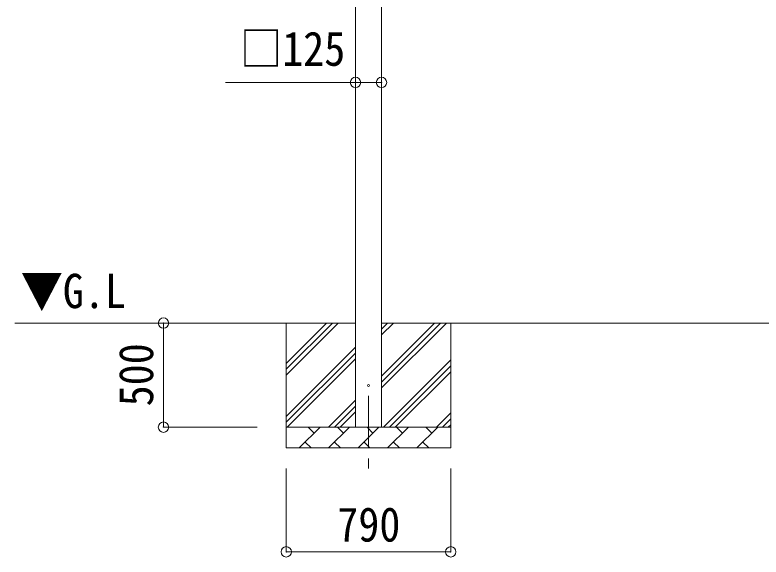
# Model space of a CAD drawing. Units: millimetres at full size, sheet at 1:50. Extents: x -14053 to 14053, y -9700 to 9700.
# Drawn here: x -9003 to -5418, y -5465 to -2861 of the extents above; entities that cross this region are included whole.
import ezdxf
from ezdxf.enums import TextEntityAlignment as Align

# ---------------------------------------------------------------- set-up
doc = ezdxf.new("R2010")
doc.units = ezdxf.units.MM
doc.header["$LTSCALE"] = 50
doc.header["$PDMODE"] = 32
doc.header["$PDSIZE"] = 50
doc.linetypes.add('CHAIN1', pattern=[8, 5, -1, 1, -1])
for name, color, linetype, lineweight in [('0-1_Defpoints', 7, 'CHAIN1', 9), ('0-2_TEXT1', 4, 'Continuous', 9), ('0-3_SHAPE', 7, 'Continuous', 9), ('0-7_PARTS2', 7, 'Continuous', 9), ('0-8_TABLE1', 6, 'Continuous', 9)]:
    doc.layers.add(name, color=color, linetype=linetype, lineweight=lineweight)
doc.styles.add('ＭＳ ゴシック', font='')
doc.styles.get('ＭＳ ゴシック').set_extended_font_data('MS Gothic')

msp = doc.modelspace()

# ---------------------------------------------------------------- linework, layer by layer
at = {"layer": '0-1_Defpoints'}
msp.add_line((-7304.16, -4691.27), (-7304.16, -5040.27), dxfattribs=at)
at = {"layer": '0-2_TEXT1'}
for p, q in [((-7366.66, -4841.27), (-7366.66, -1341.27)), ((-7241.66, -1341.27), (-7241.66, -4841.27))]:
    msp.add_line(p, q, dxfattribs=at)
msp.add_circle((-7304.16, -4641.27), 4.5, dxfattribs=at)
at = {"layer": '0-3_SHAPE'}
for p, q in [((-7366.66, -4341.27), (-9002.86, -4341.27)), ((-7699.16, -4341.27), (-7699.16, -4941.27)), ((-7699.16, -4534.76), (-7505.68, -4341.27)), ((-7699.16, -4563.04), (-7477.39, -4341.27)), ((-7699.16, -4591.33), (-7449.11, -4341.27)), ((-7241.66, -4370.1), (-7212.84, -4341.27)), ((-7241.66, -4398.38), (-7184.55, -4341.27)), ((-2693.66, -4341.27), (-7241.66, -4341.27)), ((-7241.66, -4652.94), (-6929.99, -4341.27)), ((-7241.66, -4596.37), (-6986.56, -4341.27)), ((-7241.66, -4624.66), (-6958.28, -4341.27)), ((-6909.16, -4341.27), (-6909.16, -4941.27)), ((-7699.16, -4789.31), (-7366.66, -4456.81)), ((-7699.16, -4817.6), (-7366.66, -4485.1)), ((-7694.55, -4841.27), (-7366.66, -4513.38)), ((-7232, -4841.27), (-6909.16, -4518.43)), ((-7203.72, -4841.27), (-6909.16, -4546.72)), ((-7175.44, -4841.27), (-6909.16, -4575)), ((-7496.56, -4841.27), (-7366.66, -4711.37)), ((-7468.28, -4841.27), (-7366.66, -4739.66)), ((-7439.99, -4841.27), (-7366.66, -4767.94)), ((-6977.45, -4841.27), (-6909.16, -4772.99)), ((-6949.16, -4841.27), (-6909.16, -4801.27)), ((-6920.88, -4841.27), (-6909.16, -4829.56)), ((-7699.16, -4841.27), (-6909.16, -4841.27)), ((-7637, -4941.27), (-7537, -4841.27)), ((-7565.56, -4869.83), (-7594.11, -4841.27)), ((-7495.58, -4941.27), (-7395.58, -4841.27)), ((-7424.14, -4869.83), (-7452.69, -4841.27)), ((-7354.16, -4941.27), (-7254.16, -4841.27)), ((-7282.71, -4869.83), (-7311.27, -4841.27)), ((-7212.74, -4941.27), (-7112.74, -4841.27)), ((-7141.29, -4869.83), (-7169.85, -4841.27)), ((-7071.32, -4941.27), (-6971.32, -4841.27)), ((-6999.87, -4869.83), (-7028.43, -4841.27)), ((-6909.16, -4941.27), (-7699.16, -4941.27)), ((-7608.45, -4912.72), (-7579.9, -4941.27)), ((-7467.03, -4912.72), (-7438.48, -4941.27)), ((-7325.61, -4912.72), (-7297.05, -4941.27)), ((-7184.19, -4912.72), (-7155.63, -4941.27)), ((-7042.77, -4912.72), (-7014.21, -4941.27))]:
    msp.add_line(p, q, dxfattribs=at)
at = {"layer": '0-8_TABLE1'}
for p, q in [((-8289.16, -4341.27), (-7839.16, -4341.27)), ((-8289.16, -4841.27), (-8289.16, -4341.27)), ((-8289.16, -4841.27), (-7839.16, -4841.27)), ((-7699.16, -5440.27), (-7699.16, -5040.27)), ((-6909.16, -5440.27), (-6909.16, -5040.27)), ((-7699.16, -5440.27), (-6909.16, -5440.27))]:
    msp.add_line(p, q, dxfattribs=at)
msp.add_lwpolyline([(-7241.66, -3185.6), (-7366.66, -3185.6), (-7991.23, -3185.6)], dxfattribs=at)
for p in [(-7366.66, -3185.6), (-7241.66, -3185.6), (-8289.16, -4341.27), (-8289.16, -4841.27), (-7699.16, -5440.27), (-6909.16, -5440.27)]:
    msp.add_point(p, dxfattribs=at)

# ---------------------------------------------------------------- texts
at = {"layer": '0-7_PARTS2', "style": 'ＭＳ ゴシック', "width": 0.9}
msp.add_text('▼G.L', height=165, dxfattribs=at).set_placement((-8975.14, -4319.06), align=Align.BOTTOM_LEFT)
at = {"layer": '0-8_TABLE1', "color": 7, "style": 'ＭＳ ゴシック', "width": 0.9}
for s, p in [('□125', (-7921.49, -3155.24)), ('790', (-7454.16, -5440.27))]:
    msp.add_text(s, height=165, dxfattribs=at).set_placement(p, align=Align.BOTTOM_LEFT)
msp.add_text('500', height=165, rotation=90, dxfattribs=at).set_placement((-8289.16, -4741.27), align=Align.BOTTOM_LEFT)

doc.saveas('drawing.dxf')
